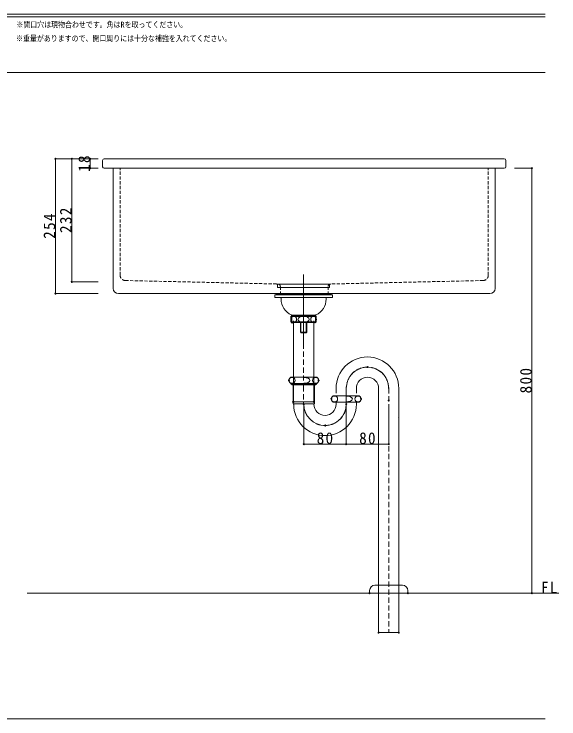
# Model space of a CAD drawing. Units: millimetres, scale not verified. Extents: x -1042 to 1028, y -687 to 676.
# Drawn here: x 1 to 1028, y -687 to 640 of the extents above; entities that cross this region are included whole.
import ezdxf
from ezdxf.enums import TextEntityAlignment as Align

# ---------------------------------------------------------------- set-up
doc = ezdxf.new("R2010")
doc.units = ezdxf.units.MM
doc.header["$LTSCALE"] = 5
doc.header["$PDMODE"] = 32
doc.header["$PDSIZE"] = 2
doc.linetypes.add('DASHED1', pattern=[1.8, 1.2, -0.6])
doc.linetypes.add('DASHED2', pattern=[3, 2, -1])
doc.layers.add('F-0', color=7, linetype='Continuous', lineweight=15)
doc.styles.add('ＭＳ ゴシック', font='')
doc.styles.get('ＭＳ ゴシック').set_extended_font_data('MS Gothic')

msp = doc.modelspace()

# ---------------------------------------------------------------- linework, layer by layer
at = {"layer": 'F-0'}
for p, q in [((1002.034, 640.036), (-1002.086, 640.036)), ((1002.034, 635.036), (-1002.086, 635.036)), ((1002.034, 530.036), (-1002.086, 530.036)), ((78.9, 367.652), (78.9, 113.652)), ((78.9, 367.652), (159.302, 367.652)), ((109.733, 367.652), (109.733, 135.652)), ((109.733, 367.652), (159.302, 367.652)), ((144.502, 367.652), (144.502, 349.652)), ((144.502, 367.652), (159.302, 367.652)), ((167.854, 352.652), (167.854, 364.652)), ((170.854, 367.652), (188.157, 367.652)), ((924.854, 367.652), (188.157, 367.652)), ((927.854, 364.652), (927.854, 352.652)), ((144.502, 349.652), (159.302, 349.652)), ((924.854, 349.652), (170.854, 349.652)), ((187.854, 347.016), (187.854, 349.652)), ((187.854, 123.652), (187.854, 347.016)), ((907.854, 123.652), (907.854, 349.652)), ((976.862, 349.652), (944.012, 349.652)), ((976.862, 349.652), (976.862, -450.345)), ((546.739, 149.853), (546.739, 18.665)), ((109.733, 135.652), (159.302, 135.652)), ((495.739, 131.822), (495.739, 131.322)), ((495.739, 131.822), (597.739, 131.822)), ((495.739, 131.322), (597.739, 131.322)), ((497.739, 131.32), (497.739, 125.322)), ((497.739, 125.322), (595.739, 125.322)), ((595.739, 131.32), (595.739, 125.322)), ((597.739, 131.822), (597.739, 131.322)), ((78.9, 113.652), (159.302, 113.652)), ((197.854, 113.652), (897.854, 113.652)), ((492.239, 110.952), (492.239, 107.152)), ((492.439, 111.152), (601.039, 111.152)), ((494.739, 113.152), (494.739, 111.152)), ((497.239, 113.652), (596.239, 113.652)), ((497.739, 113.652), (595.739, 113.652)), ((601.239, 110.952), (601.239, 107.152)), ((493.239, 106.152), (600.239, 106.152)), ((504.239, 105.152), (504.239, 103.352)), ((589.239, 105.152), (589.239, 103.352)), ((524.316, 72.152), (522.837, 70.673)), ((522.837, 70.673), (522.837, 60.631)), ((522.837, 70.673), (570.64, 70.673)), ((524.316, 73.319), (569.161, 73.319)), ((524.316, 72.658), (524.316, 72.152)), ((524.316, 72.152), (569.161, 72.152)), ((524.316, 72.152), (524.316, 59.152)), ((525.436, 71.152), (568.019, 71.152)), ((546.728, 76.152), (546.728, 54.152)), ((546.728, 76.152), (546.728, 24.236)), ((569.161, 72.658), (569.161, 72.152)), ((569.161, 72.152), (570.64, 70.673)), ((569.161, 72.152), (569.161, 59.152)), ((570.64, 70.673), (570.64, 60.631)), ((524.316, 59.152), (522.837, 60.631)), ((522.837, 60.631), (570.64, 60.631)), ((524.316, 59.152), (569.161, 59.152)), ((524.989, 59.852), (524.989, 59.152)), ((524.989, 59.852), (568.489, 59.852)), ((568.489, 59.152), (524.989, 59.152)), ((525.436, 59.152), (568.019, 59.152)), ((527.689, 59.852), (527.689, 62.399)), ((527.689, 59.852), (527.689, -90.148)), ((540.739, 40.847), (540.739, 59.152)), ((551.794, 59.152), (551.794, 39.902)), ((552.739, 40.847), (552.739, 59.152)), ((565.789, 59.852), (565.789, 62.308)), ((565.789, 59.852), (565.789, -90.148)), ((568.489, 59.852), (568.489, 59.152)), ((569.161, 59.152), (570.64, 60.631)), ((552.739, 40.847), (540.739, 40.847)), ((541.684, 39.902), (551.794, 39.902)), ((551.794, 39.902), (552.739, 40.847)), ((527.689, 8.352), (527.689, -40.148)), ((565.789, 8.352), (565.789, -40.148)), ((547.064, -43.648), (522.564, -43.648)), ((547.064, -43.648), (571.564, -43.648)), ((522.564, -55.648), (547.064, -55.648)), ((523.162, -55.648), (523.162, -56.948)), ((523.162, -56.948), (547.064, -56.948)), ((523.162, -56.948), (525.241, -58.148)), ((524.641, -57.802), (524.641, -55.648)), ((525.241, -58.148), (547.064, -58.148)), ((526.864, -92.148), (526.864, -58.148)), ((571.564, -55.648), (547.064, -55.648)), ((570.965, -56.948), (547.064, -56.948)), ((568.887, -58.148), (547.064, -58.148)), ((567.264, -92.148), (567.264, -58.148)), ((570.965, -56.948), (568.887, -58.148)), ((569.486, -57.802), (569.486, -55.648)), ((570.965, -55.648), (570.965, -56.948)), ((608.014, -64.648), (608.014, -73.948)), ((608.014, -64.648), (608.014, -73.948)), ((627.064, -94.648), (627.064, -64.648)), ((627.064, -94.648), (627.064, -64.648)), ((646.114, -64.648), (646.114, -73.948)), ((646.114, -64.648), (646.114, -73.948)), ((688.014, -64.648), (688.014, -113.256)), ((726.114, -64.548), (726.114, -113.256)), ((627.064, -78.648), (602.564, -78.648)), ((627.064, -78.648), (651.564, -78.648)), ((527.689, -90.148), (565.789, -90.148)), ((602.564, -90.648), (627.064, -90.648)), ((608.014, -94.648), (608.014, -90.648)), ((651.564, -90.648), (627.064, -90.648)), ((646.114, -94.648), (646.114, -90.648)), ((527.939, -93.552), (547.064, -93.552)), ((566.189, -93.552), (547.064, -93.552)), ((547.064, -169.784), (547.064, -94.648)), ((627.064, -169.784), (627.064, -94.648)), ((707.064, -169.784), (707.064, -94.648)), ((688.014, -113.256), (688.014, -502.575)), ((726.114, -502.575), (726.114, -113.256)), ((547.064, -169.784), (627.064, -169.784)), ((627.064, -169.784), (707.064, -169.784)), ((681.064, -435.345), (707.064, -435.345)), ((733.064, -435.345), (707.064, -435.345)), ((1027.909, -450.345), (25.481, -450.345)), ((743.064, -450.345), (707.064, -450.345)), ((743.064, -445.345), (743.064, -450.345)), ((976.862, -450.345), (944.012, -450.345)), ((688.014, -502.575), (688.014, -524.648)), ((726.114, -502.575), (726.114, -524.648)), ((707.064, -524.648), (688.014, -524.648)), ((707.064, -524.648), (726.114, -524.648)), ((-1002.086, -687.064), (1002.034, -687.064))]:
    msp.add_line(p, q, dxfattribs=at)
at = {"layer": 'F-0', "linetype": 'DASHED1'}
for p, q in [((200.854, 148.424), (200.854, 349.652)), ((894.854, 148.424), (894.854, 349.652)), ((210.624, 138.427), (497.969, 131.822)), ((885.084, 138.427), (597.739, 131.822)), ((502.854, 126.823), (502.854, 113.652)), ((592.854, 126.823), (592.854, 113.652))]:
    msp.add_line(p, q, dxfattribs=at)
at = {"layer": 'F-0', "linetype": 'DASHED2'}
for p, q in [((546.739, 64.852), (546.739, -45.148)), ((627.114, -64.648), (627.114, -73.948))]:
    msp.add_line(p, q, dxfattribs=at)
at = {"layer": 'F-0'}
for points in [[(494.739, 113.152), (598.739, 113.152), (598.739, 111.152)], [(541.684, 59.152), (541.684, 39.902), (540.739, 40.847)], [(671.064, -445.345), (671.064, -450.345), (707.064, -450.345)]]:
    msp.add_lwpolyline(points, dxfattribs=at)
at = {"layer": 'F-0', "linetype": 'DASHED2'}
for points in [[(546.739, 64.852), (546.739, -60.796), (546.739, -94.648)], [(707.114, -64.548), (707.114, -113.256), (707.114, -524.648)]]:
    msp.add_lwpolyline(points, dxfattribs=at)
at = {"layer": 'F-0'}
for centre, radius, start, end in [((170.854, 364.652), 3, 90, 180), ((924.854, 364.652), 3, 0, 90), ((170.854, 352.652), 3, 180, 270), ((924.854, 352.652), 3, 270, 0), ((197.854, 123.652), 10, 180, 270), ((897.854, 123.652), 10, 270, 0), ((492.439, 110.952), 0.2, 90, 180), ((493.239, 107.152), 1, 180, 270), ((497.239, 113.152), 0.5, 90, 180), ((596.239, 113.152), 0.5, 0, 90), ((600.239, 107.152), 1, 270, 0), ((601.039, 110.952), 0.2, 0, 90), ((503.239, 105.152), 1, 0, 90), ((536.739, 103.352), 32.5, 180, 246.37983), ((556.739, 103.352), 32.5, 293.62017, 0), ((590.239, 105.152), 1, 90, 180), ((530.728, 65.152), 8, 131.40962, 228.59038), ((523.316, 72.658), 1, 0, 66.37983), ((562.728, 65.152), 8, 311.40962, 48.59038), ((570.161, 72.658), 1, 113.62017, 180), ((667.064, -64.648), 59.05, 0, 180), ((667.064, -64.648), 40, 0, 180), ((525.957, -49.648), 6.893, 119.48713, 240.51287), ((568.171, -49.648), 6.893, 299.48713, 60.51287), ((667.064, -64.648), 20.95, 0, 180), ((605.957, -84.648), 6.893, 119.48713, 240.51287), ((648.171, -84.648), 6.893, 299.48713, 60.51287), ((528.864, -92.148), 2, 180, 224.56131), ((565.264, -92.148), 2, 315.43869, 0), ((526.014, -94.955), 2, 0, 44.56131), ((587.064, -94.648), 59.05, 180, 0), ((587.064, -94.648), 40, 180, 0), ((568.114, -94.955), 2, 135.43869, 180), ((587.064, -94.648), 20.95, 180, 0), ((716.589, -134.938), 23.681, 66.28332, 68.12053), ((716.589, -140.938), 23.681, 66.28332, 68.12053), ((681.064, -445.345), 10, 90, 180), ((733.064, -445.345), 10, 0, 90)]:
    msp.add_arc(centre, radius, start, end, dxfattribs=at)
at = {"layer": 'F-0', "linetype": 'DASHED1'}
for centre, radius, start, end in [((210.854, 148.424), 10, 180, 268.6832), ((884.854, 148.424), 10, 271.3168, 0), ((497.854, 126.823), 5, 0, 88.6832), ((597.854, 126.823), 5, 91.3168, 180)]:
    msp.add_arc(centre, radius, start, end, dxfattribs=at)
at = {"layer": 'F-0', "linetype": 'DASHED2'}
for centre, start, end in [((667.064, -64.648), 0, 180), ((587.064, -94.648), 180, 0)]:
    msp.add_arc(centre, 39.95, start, end, dxfattribs=at)
at = {"layer": 'F-0'}
for centre, major_axis, ratio in [((528.084, 65.152), (0, -6), 0.892761), ((546.728, 65.152), (10.665, 0), 0.562569), ((565.371, 65.152), (0, -6), 0.892761), ((524.913, -49.648), (-5.849, 0), 0.940262), ((569.215, -49.648), (5.849, 0), 0.940262), ((604.913, -84.648), (-5.849, 0), 0.940262), ((649.215, -84.648), (5.849, 0), 0.940262)]:
    msp.add_ellipse(centre, major_axis=major_axis, ratio=ratio, dxfattribs=at)
for centre, major_axis, start_param, end_param in [((547.064, -49.648), (-11.565, 0), 1.57079633, 4.71238898), ((547.064, -49.648), (11.565, 0), 4.71238898, 7.85398163), ((627.064, -84.648), (11.565, 0), 4.71238898, 7.85398163), ((627.064, -84.648), (-11.565, 0), 1.57079633, 4.71238898)]:
    msp.add_ellipse(centre, major_axis=major_axis, ratio=0.475571, start_param=start_param, end_param=end_param, dxfattribs=at)
for p in [(78.9, 367.652), (109.733, 367.652), (144.502, 367.652), (144.502, 349.652), (976.862, 349.652), (109.733, 135.652), (78.9, 113.652), (524.989, 59.852), (524.989, 59.852), (524.989, 59.152), (568.489, 59.852), (667.064, -24.648), (667.064, -24.648), (519.064, -49.648), (575.064, -49.648), (526.864, -90.148), (527.689, -90.148), (565.789, -90.148), (599.064, -84.648), (655.064, -84.648), (707.064, -87.406), (547.064, -94.648), (627.064, -94.648), (587.064, -134.648), (547.064, -169.784), (627.064, -169.784), (707.064, -169.784), (671.064, -450.345), (743.064, -450.345), (976.862, -450.345), (688.014, -524.648), (726.114, -524.648), (726.114, -524.648)]:
    msp.add_point(p, dxfattribs=at)

# ---------------------------------------------------------------- texts
at = {"layer": 'F-0', "style": 'ＭＳ ゴシック', "width": 0.85}
for s, p in [('※開口穴は現物合わせです。角はRを取ってください。', (5.37, 611.438)), ('※重量がありますので、開口周りには十分な補強を入れてください。', (4.685, 585.401))]:
    msp.add_text(s, height=11, dxfattribs=at).set_placement(p, align=Align.BOTTOM_LEFT)
at = {"layer": 'F-0', "color": 3, "char_height": 21.99, "attachment_point": 7, "rotation": 90, "style": 'ＭＳ ゴシック'}
for s, insert in [('\\T1.17;\\W0.95;18', (144.502, 343.027)), ('\\T1.18;\\W0.95;232', (109.733, 227.902)), ('\\T1.18;\\W0.95;254', (78.9, 216.902)), ('\\T1.18;\\W0.95;800', (976.862, -74.097))]:
    msp.add_mtext(s, dxfattribs=dict(at, insert=insert))
at = {"layer": 'F-0', "color": 3, "char_height": 21.99, "attachment_point": 7, "style": 'ＭＳ ゴシック'}
for s, insert in [('\\T1.17;\\W0.95;80', (571.439, -169.784)), ('\\T1.17;\\W0.95;80', (651.439, -169.784)), ('\\T1.17;\\W0.95;FL', (994.095, -450.512))]:
    msp.add_mtext(s, dxfattribs=dict(at, insert=insert))

doc.saveas('drawing.dxf')
